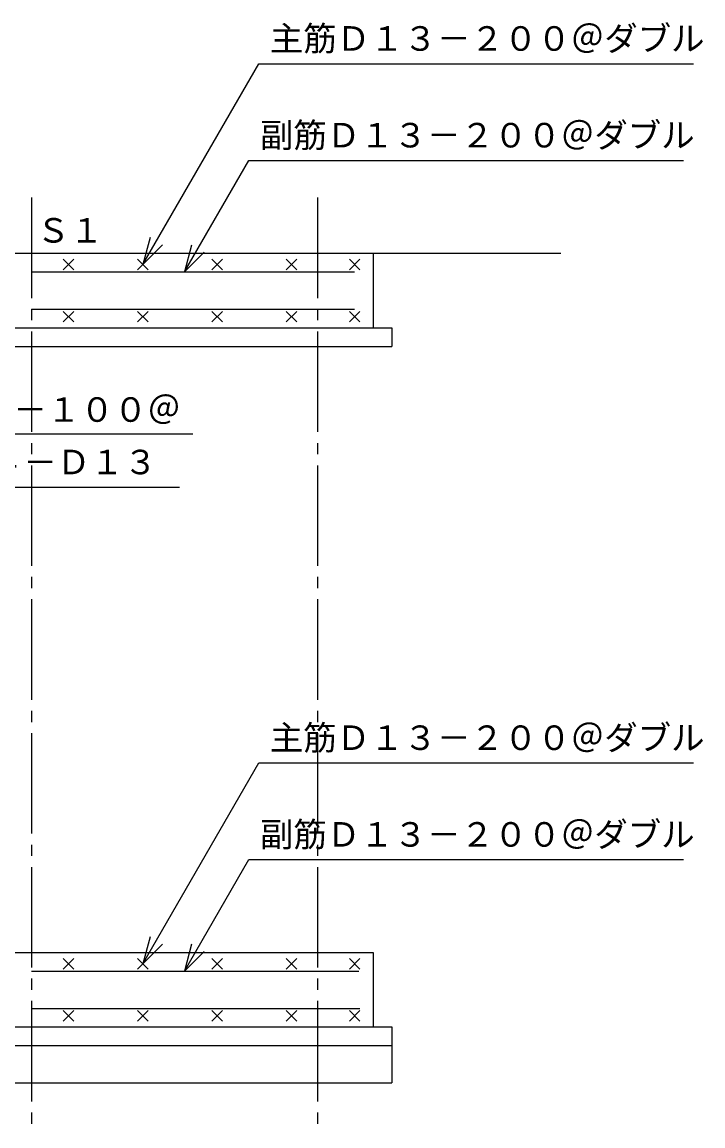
# Model space of a CAD drawing. Units: millimetres, scale not verified. Extents: x -8910 to 8910, y -6308 to 6308.
# Drawn here: x 1533 to 3366, y -398 to 2570 of the extents above; entities that cross this region are included whole.
import ezdxf
from ezdxf.enums import TextEntityAlignment as Align

# ---------------------------------------------------------------- set-up
doc = ezdxf.new("R2010")
doc.units = ezdxf.units.MM
doc.header["$LTSCALE"] = 30
doc.linetypes.add('CHAIN2', pattern=[12, 9, -1, 1, -1])
doc.layers.add('0-1_製作', color=5, linetype='Continuous', lineweight=25)
doc.layers.add('0-2_08', color=2, linetype='CHAIN2', lineweight=25)
doc.styles.add('ＭＳ ゴシック', font='')
doc.styles.get('ＭＳ ゴシック').set_extended_font_data('MS Gothic')

msp = doc.modelspace()

# ---------------------------------------------------------------- linework, layer by layer
at = {"layer": '0-1_製作', "color": 2}
for p, q in [((1858.49, 1918.28), (2170.26, 2458.28)), ((2170.26, 2458.28), (3340.26, 2458.28)), ((1970.4, 1898.28), (2143.6, 2198.28)), ((2143.6, 2198.28), (3313.6, 2198.28)), ((2983.15, 1948.28), (-476.51, 1948.28)), ((2478.49, 1948.28), (2478.49, 1748.28)), ((888.49, 1748.28), (2528.49, 1748.28)), ((2528.49, 1748.28), (2528.49, 1698.28)), ((888.49, 1698.28), (2528.49, 1698.28)), ((927.05, 1463.53), (1993.34, 1463.53)), ((1858.49, 38.29), (2170.26, 578.29)), ((2170.26, 578.29), (3340.26, 578.29)), ((1970.4, 18.29), (2143.6, 318.29)), ((2143.6, 318.29), (3313.6, 318.29)), ((888.49, 68.29), (2478.49, 68.29)), ((2478.49, 68.29), (2478.49, -131.71)), ((588.49, -131.71), (2528.49, -131.71)), ((2528.49, -131.71), (2528.49, -281.72)), ((588.49, -281.72), (2528.49, -281.72))]:
    msp.add_line(p, q, dxfattribs=at)
at = {"layer": '0-1_製作', "color": 2, "linetype": 'CHAIN2'}
for p, q in [((1558.49, 2098.28), (1558.49, -397.73)), ((2328.49, 2098.28), (2328.49, -397.73))]:
    msp.add_line(p, q, dxfattribs=at)
at = {"layer": '0-1_製作', "color": 3}
for p, q in [((1672.63, 1932.42), (1644.35, 1904.14)), ((1644.35, 1932.42), (1672.63, 1904.14)), ((1872.63, 1932.42), (1844.35, 1904.14)), ((1844.35, 1932.42), (1872.63, 1904.14)), ((2072.63, 1932.42), (2044.35, 1904.14)), ((2044.35, 1932.42), (2072.63, 1904.14)), ((2272.63, 1932.42), (2244.35, 1904.14)), ((2244.35, 1932.42), (2272.63, 1904.14)), ((2442.63, 1932.42), (2414.35, 1904.14)), ((2414.35, 1932.42), (2442.63, 1904.14)), ((1558.49, 1898.28), (2428.6, 1898.28)), ((1558.49, 1798.28), (2428.49, 1798.28)), ((1672.63, 1764.14), (1644.35, 1792.43)), ((1644.35, 1764.14), (1672.63, 1792.43)), ((1872.63, 1764.14), (1844.35, 1792.43)), ((1844.35, 1764.14), (1872.63, 1792.43)), ((2072.63, 1764.14), (2044.35, 1792.43)), ((2044.35, 1764.14), (2072.63, 1792.43)), ((2272.63, 1764.14), (2244.35, 1792.43)), ((2244.35, 1764.14), (2272.63, 1792.43)), ((2442.63, 1764.14), (2414.35, 1792.43)), ((2414.35, 1764.14), (2442.63, 1792.43)), ((1672.63, 52.43), (1644.35, 24.14)), ((1644.35, 52.43), (1672.63, 24.14)), ((1872.63, 52.43), (1844.35, 24.14)), ((1844.35, 52.43), (1872.63, 24.14)), ((2072.63, 52.43), (2044.35, 24.14)), ((2044.35, 52.43), (2072.63, 24.14)), ((2272.63, 52.43), (2244.35, 24.14)), ((2244.35, 52.43), (2272.63, 24.14)), ((2442.63, 52.43), (2414.35, 24.14)), ((2414.35, 52.43), (2442.63, 24.14)), ((1558.49, 18.29), (2439.82, 18.29)), ((1558.49, -81.72), (2442.4, -81.72)), ((1672.63, -115.86), (1644.35, -87.57)), ((1644.35, -115.86), (1672.63, -87.57)), ((1872.63, -115.86), (1844.35, -87.57)), ((1844.35, -115.86), (1872.63, -87.57)), ((2072.63, -115.86), (2044.35, -87.57)), ((2044.35, -115.86), (2072.63, -87.57)), ((2272.63, -115.86), (2244.35, -87.57)), ((2244.35, -115.86), (2272.63, -87.57)), ((2442.63, -115.86), (2414.35, -87.57)), ((2414.35, -115.86), (2442.63, -87.57))]:
    msp.add_line(p, q, dxfattribs=at)
at = {"layer": '0-1_製作', "color": 2}
for points in [[(1877.9, 1990.72), (1858.49, 1918.28), (1911.52, 1971.31)], [(1989.81, 1970.72), (1970.4, 1898.28), (2023.43, 1951.31)], [(838.49, 1079.48), (977.05, 1319.49), (1957.06, 1319.49)], [(1877.9, 110.73), (1858.49, 38.29), (1911.52, 91.32)], [(1989.81, 90.73), (1970.4, 18.29), (2023.43, 71.32)]]:
    msp.add_lwpolyline(points, dxfattribs=at)
at = {"layer": '0-2_08', "linetype": 'Continuous'}
msp.add_line((588.49, -181.72), (2528.49, -181.72), dxfattribs=at)

# ---------------------------------------------------------------- texts
at = {"layer": '0-1_製作', "color": 4, "style": 'ＭＳ ゴシック'}
for s, p in [('主筋Ｄ１３－２００＠ダブル', (2200.26, 2473.28)), ('副筋Ｄ１３－２００＠ダブル', (2173.61, 2213.28)), ('Ｓ１', (1572.2, 1957.45)), ('帯筋\u3000Ｄ１０－１００＠', (970.52, 1475.62)), ('４－Ｄ１３', (1447.05, 1334.49)), ('主筋Ｄ１３－２００＠ダブル', (2200.26, 593.28)), ('副筋Ｄ１３－２００＠ダブル', (2173.61, 333.29))]:
    msp.add_text(s, height=65.98, dxfattribs=at).set_placement(p, align=Align.BOTTOM_LEFT)

doc.saveas('drawing.dxf')
